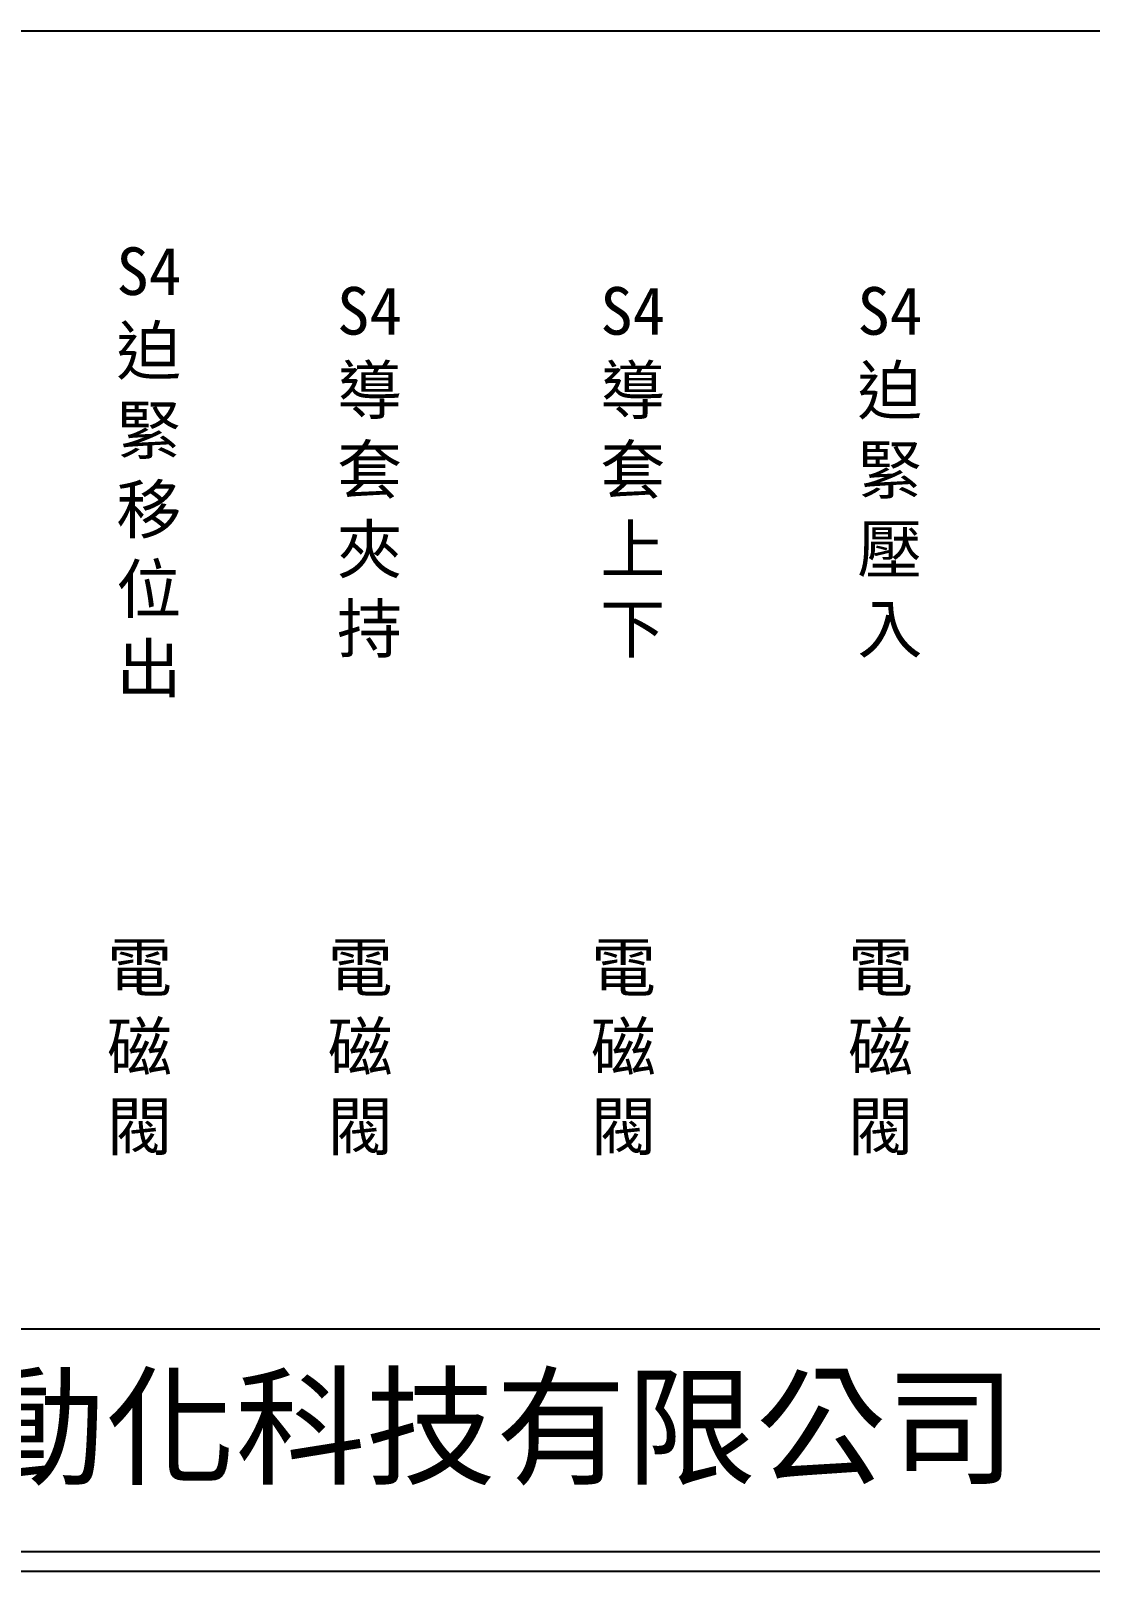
# Model space of a CAD drawing. Extents: x 889 to 1176, y 251 to 455.
# Drawn here: x 955.7 to 1022.4, y 251.2 to 348.2 of the extents above; entities that cross this region are included whole.
import ezdxf

# ---------------------------------------------------------------- set-up
doc = ezdxf.new("R2010")
doc.units = 0
doc.layers.add('圖框層', color=7, linetype='CONTINUOUS')
doc.layers.add('標尺寸層', color=3, linetype='CONTINUOUS')
doc.styles.add('CNS', font='romanc.shx', dxfattribs={"bigfont": 'chineset.shx'})
doc.styles.add('STSL', font='kaiu.ttf')

msp = doc.modelspace()

# ---------------------------------------------------------------- linework, layer by layer
at = {"layer": '圖框層', "color": 7}
for p, q in [((890.321, 266.445), (1174.821, 266.445)), ((890.321, 252.445), (1174.821, 252.445)), ((889.071, 251.195), (1176.071, 251.195))]:
    msp.add_line(p, q, dxfattribs=at)
at = {"layer": '標尺寸層', "color": 7}
msp.add_line((893.818, 348.153), (1171.69, 348.153), dxfattribs=at)

# ---------------------------------------------------------------- texts
at = {"layer": '圖框層', "color": 4, "style": 'STSL'}
msp.add_text('泓陞自動化科技有限公司', height=6, dxfattribs=at).set_placement((927.675, 257.271))
at = {"layer": '標尺寸層', "color": 7, "char_height": 3, "attachment_point": 5, "style": 'CNS'}
for s, insert, width in [('{\\fDFKai-SB|b0|i0|c136|p65;S4\\P迫緊移位出}', (963.141, 320.36), 2.84806), ('{\\fDFKai-SB|b0|i0|c136|p65;S4導套夾持}', (977.021, 320.36), 2.84806), ('{\\fDFKai-SB|b0|i0|c136|p65;S4導套上下}', (993.582, 320.36), 2.84806), ('{\\fDFKai-SB|b0|i0|c136|p65;S4\\P迫緊壓入}', (1009.758, 320.36), 2.84806), ('{\\fDFKai-SB|b0|i0|c136|p65;電磁閥}', (962.555, 284.036), 6.69698), ('{\\fDFKai-SB|b0|i0|c136|p65;電磁閥}', (976.436, 284.036), 6.69698), ('{\\fDFKai-SB|b0|i0|c136|p65;電磁閥}', (992.996, 284.036), 6.69698), ('{\\fDFKai-SB|b0|i0|c136|p65;電磁閥}', (1009.172, 284.036), 6.69698)]:
    msp.add_mtext(s, dxfattribs=dict(at, insert=insert, width=width))

doc.saveas('drawing.dxf')
